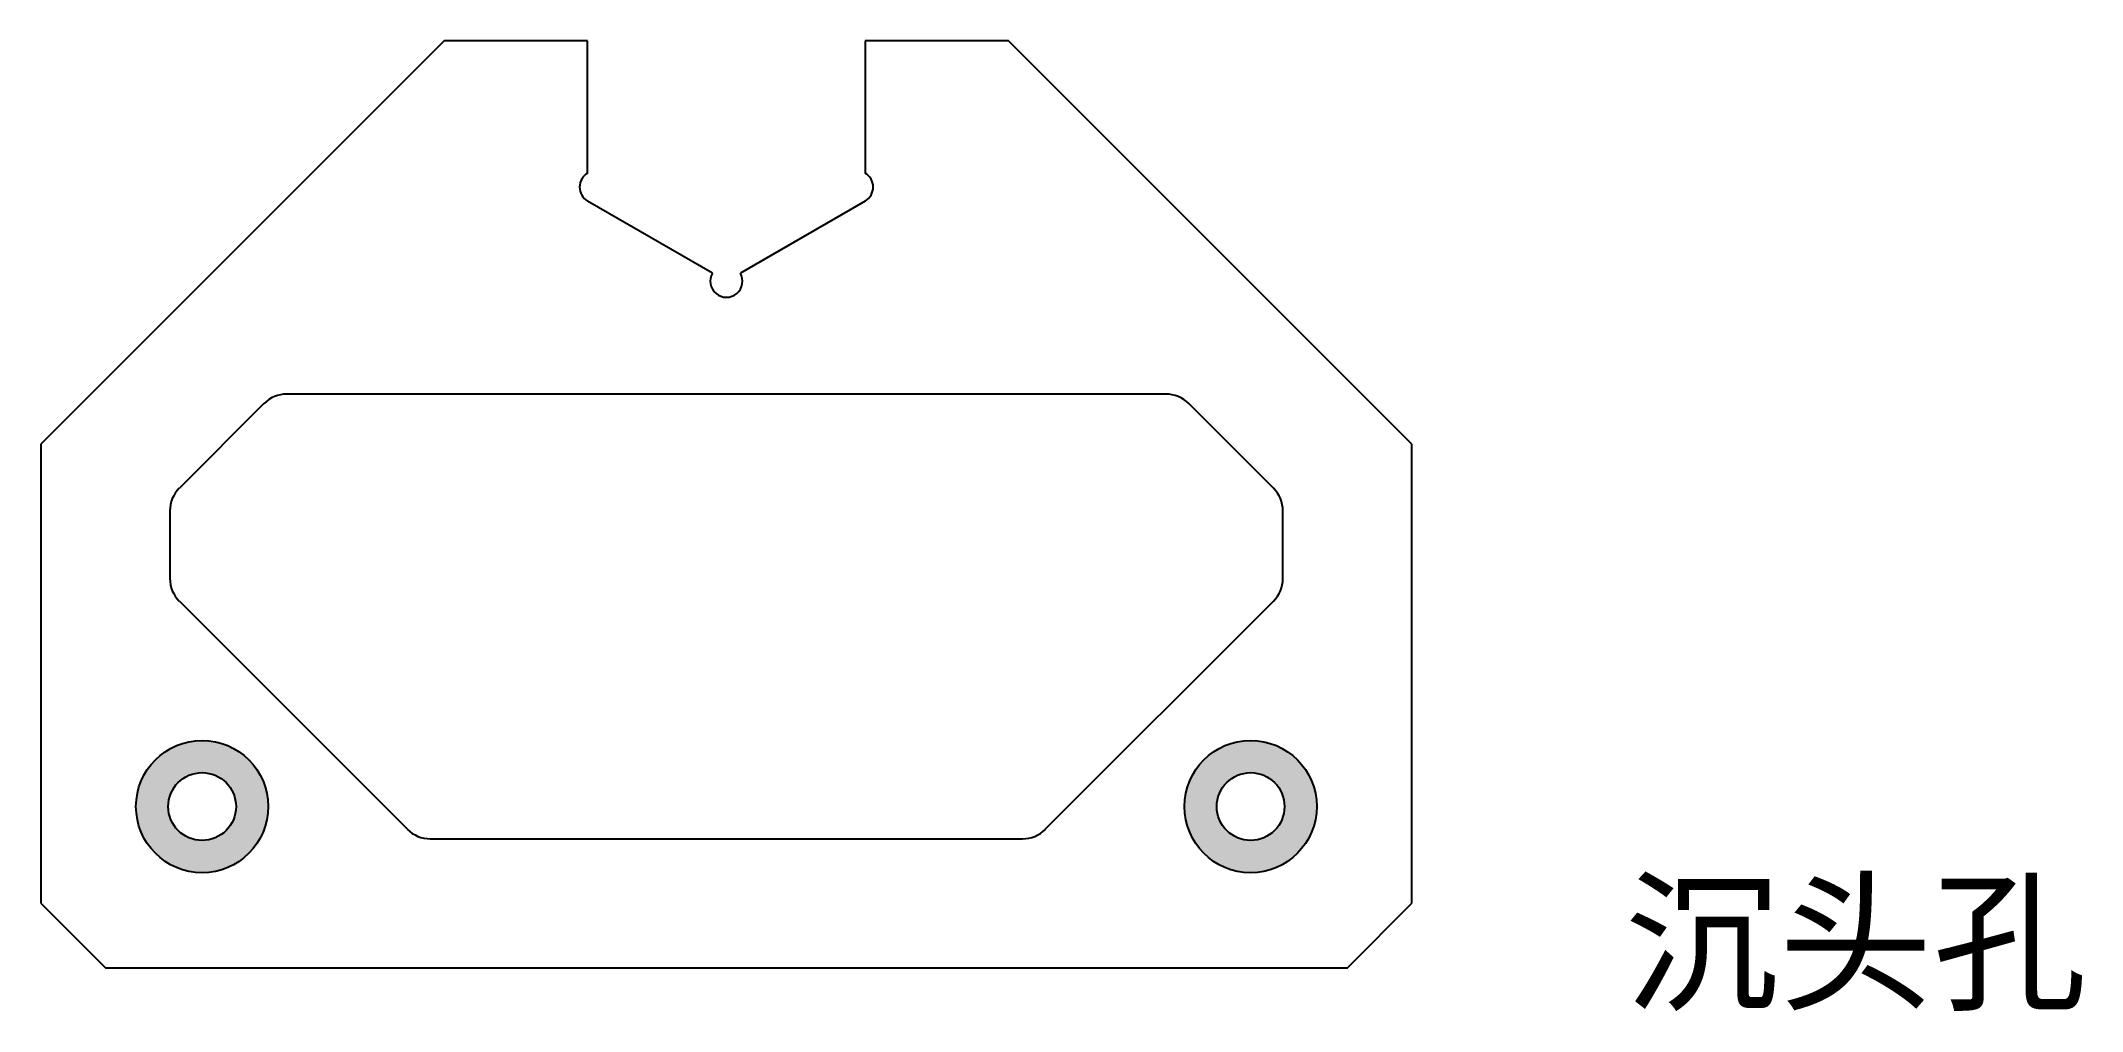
# Model space of a CAD drawing. Header units: millimetres. Extents: x -43 to 84, y -55 to 5.
import ezdxf

# ---------------------------------------------------------------- set-up
doc = ezdxf.new("R2010")
doc.units = ezdxf.units.MM

msp = doc.modelspace()

# ---------------------------------------------------------------- hatches: boundary and pattern name
h = msp.add_hatch(color=3)
h.dxf.hatch_style = 1
h.paths.add_polyline_path([(-36.6, -42.5, 1), (-28.4, -42.5, 1)])
h.paths.add_polyline_path([(-30.4, -42.5, -1), (-34.6, -42.5, -1)], flags=16)
h.paths.add_polyline_path([(28.4, -42.5, 1), (36.6, -42.5, 1)])
h.paths.add_polyline_path([(34.6, -42.5, -1), (30.4, -42.5, -1)], flags=16)

# ---------------------------------------------------------------- linework, layer by layer
at = {"color": 7, "linetype": 'Continuous', "lineweight": 25}
for p, q in [((-17.5, 4.97), (-42.5, -20.03)), ((-8.6, 4.97), (-17.5, 4.97)), ((-8.6, -3.23), (-8.6, 4.97)), ((8.6, 4.97), (8.6, -3.23)), ((17.5, 4.97), (8.6, 4.97)), ((42.5, -20.03), (17.5, 4.97)), ((-0.87, -9.43), (-8.6, -4.97)), ((8.6, -4.97), (0.87, -9.43)), ((-28.67, -17.52), (-33.91, -22.76)), ((27.25, -16.93), (-27.25, -16.93)), ((33.91, -22.76), (28.67, -17.52)), ((-42.5, -20.03), (-42.5, -48.5)), ((42.5, -48.5), (42.5, -20.03)), ((-34.5, -24.18), (-34.5, -28.36)), ((34.5, -28.36), (34.5, -24.18)), ((-33.91, -29.77), (-19.77, -43.91)), ((19.77, -43.91), (33.91, -29.77)), ((-18.36, -44.5), (18.36, -44.5)), ((-42.5, -48.5), (-38.5, -52.5)), ((38.5, -52.5), (42.5, -48.5)), ((-38.5, -52.5), (38.5, -52.5))]:
    msp.add_line(p, q, dxfattribs=at)
for centre, radius in [((-32.5, -42.5), 4.1), ((32.5, -42.5), 4.1), ((-32.5, -42.5), 2.1), ((32.5, -42.5), 2.1)]:
    msp.add_circle(centre, radius, dxfattribs=at)
for centre, radius, start, end in [((-8.1, -4.1), 1, 120, 240), ((8.1, -4.1), 1, 300, 60), ((0, -9.93), 1, 150, 30), ((-27.25, -18.93), 2, 90, 135), ((27.25, -18.93), 2, 45, 90), ((-32.5, -24.18), 2, 135, 180), ((32.5, -24.18), 2, 0, 45), ((-32.5, -28.36), 2, 180, 225), ((32.5, -28.36), 2, 315, 0), ((-18.36, -42.5), 2, 225, 270), ((18.36, -42.5), 2, 270, 315)]:
    msp.add_arc(centre, radius, start, end, dxfattribs=at)

# ---------------------------------------------------------------- texts
at = {"insert": (55.69, -47.41), "char_height": 7, "attachment_point": 1}
msp.add_mtext_dynamic_manual_height_columns('{\\fSimSun|b0|i0|c134|p2;\\C3;沉头孔}', width=45.861, gutter_width=17.5, heights=[0], dxfattribs=at)

doc.saveas('drawing.dxf')
